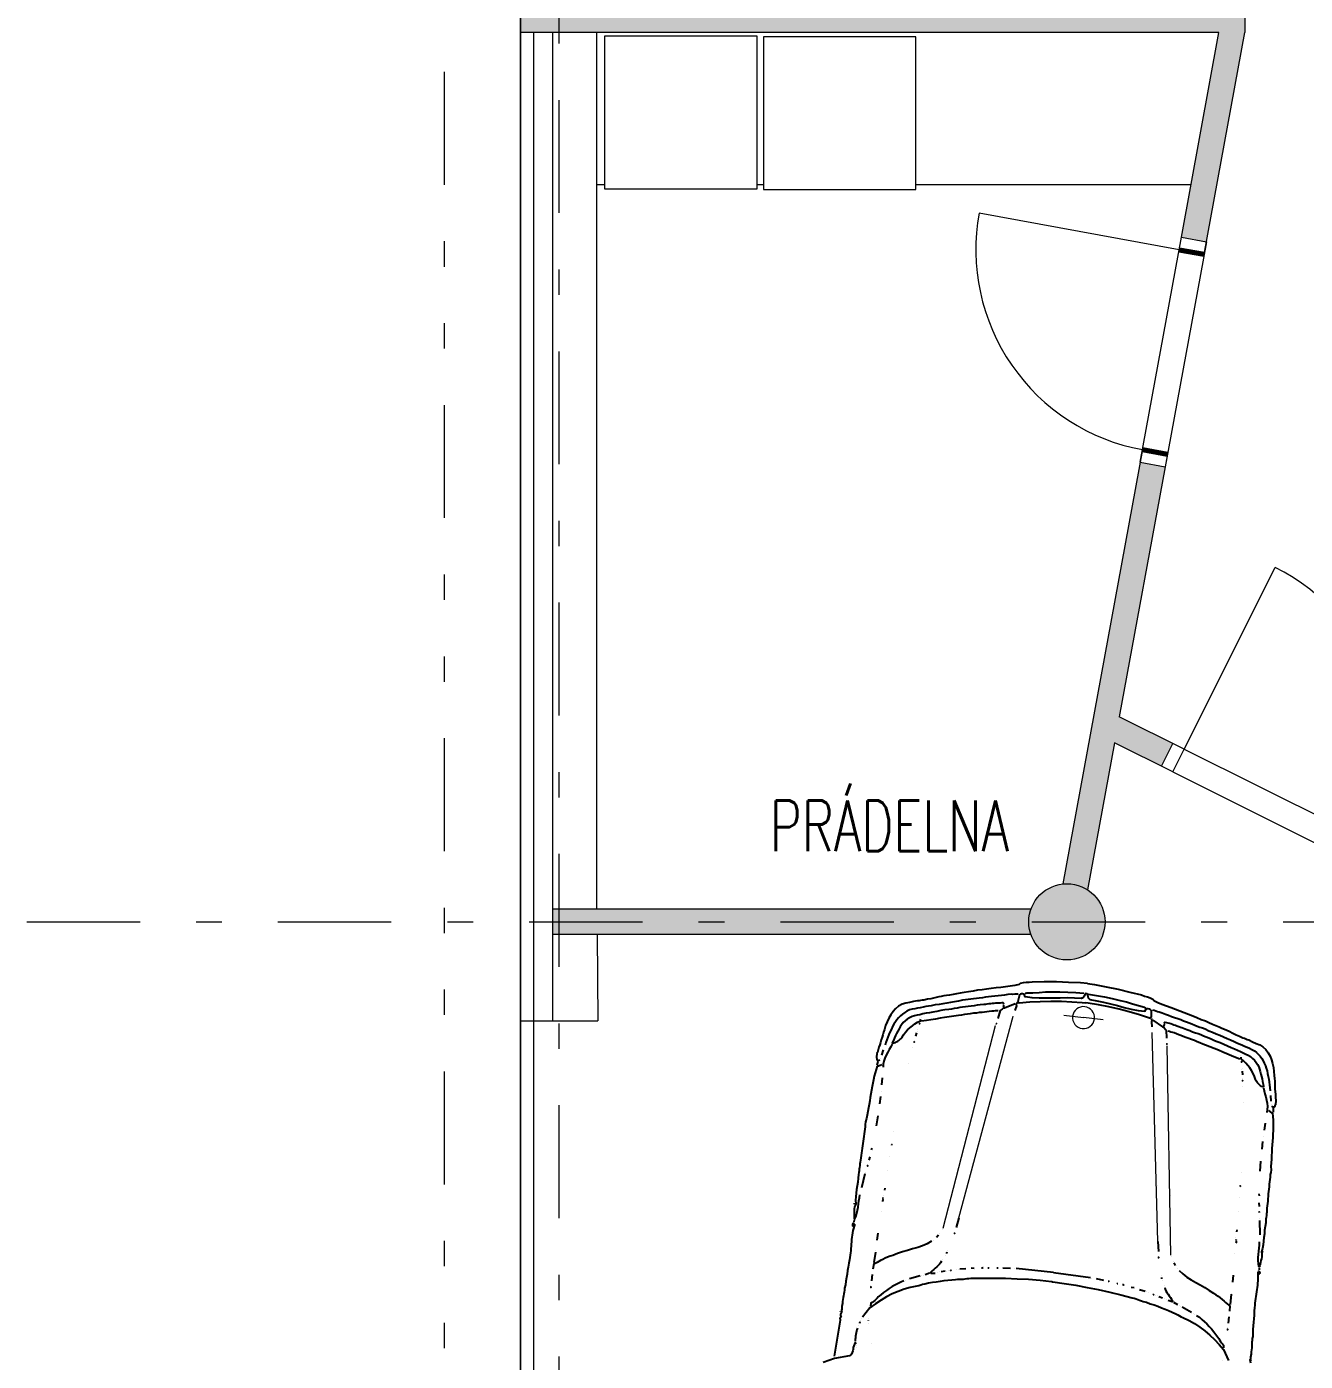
# Model space of a CAD drawing. Header units: metres. Extents: x -45 to 1930, y -347 to 488.
# Drawn here: x 146.75 to 151.78, y -27.59 to -22.33 of the extents above; entities that cross this region are included whole.
import ezdxf

# ---------------------------------------------------------------- set-up
doc = ezdxf.new("R2010")
doc.units = ezdxf.units.M
doc.linetypes.add('GETRENNT', pattern=[31.75, 12.7, -6.35, 0, -6.35, 0, -6.35])
doc.linetypes.add('ČERCHOVANÁ', pattern=[25.4, 12.7, -6.35, 0, -6.35])
for name, color, linetype in [('dveře', 3, 'Continuous'), ('okna', 4, 'Continuous'), ('OSA', 7, 'ČERCHOVANÁ'), ('popis', 6, 'Continuous'), ('SRAFY', 3, 'Continuous'), ('srafy sklo', 252, 'Continuous'), ('ZDIVO', 1, 'Continuous')]:
    doc.layers.add(name, color=color, linetype=linetype)
doc.layers.add('FLOATINGWINDOWS', color=2, linetype='Continuous', plot=False)
doc.styles.add('ROMANS', font='romans.shx', dxfattribs={"width": 0.7})

# ---------------------------------------------------------------- blocks, each defined once
blk = doc.blocks.new('BMW3-PUD')
at = {"lineweight": 0}
for p, q in [((1.0314, 0.4512), (0.2143, 0.3401)), ((0.9833, 0.3943), (0.17, 0.2757)), ((0.1432, 0.0776), (0.1432, 0)), ((0.1432, -0.0776), (0.1432, 0)), ((0.9833, -0.3943), (0.17, -0.2757)), ((1.0314, -0.4512), (0.2143, -0.3401))]:
    blk.add_line(p, q, dxfattribs=at)
for points in [[(0.0086, 0), (0.0085, 0.0275), (0.0125, 0.0749), (0.0164, 0.1222), (0.0218, 0.1696), (0.028, 0.217), (0.0309, 0.229), (0.033, 0.2403), (0.0351, 0.2516), (0.0388, 0.2629), (0.0402, 0.2637), (0.041, 0.2644), (0.0425, 0.266), (0.0439, 0.2667), (0.0498, 0.2833), (0.0548, 0.3006), (0.0591, 0.3187), (0.0634, 0.3376), (0.0677, 0.3556), (0.072, 0.3737), (0.0763, 0.3918), (0.0813, 0.4083), (0.0856, 0.4264), (0.0907, 0.4437), (0.0957, 0.4611), (0.1, 0.4784), (0.1043, 0.4927), (0.1087, 0.507), (0.113, 0.5206), (0.1173, 0.5342), (0.1202, 0.5455), (0.1231, 0.556), (0.1268, 0.5658), (0.1289, 0.5756), (0.1347, 0.5907), (0.1398, 0.605), (0.1434, 0.6186), (0.1485, 0.6322), (0.1491, 0.6389), (0.1513, 0.645), (0.1535, 0.6503), (0.1542, 0.6563), (0.1593, 0.6721), (0.1643, 0.6872), (0.1687, 0.7015), (0.1745, 0.7151), (0.1841, 0.728), (0.1953, 0.7386), (0.2079, 0.747), (0.2214, 0.7547), (0.2355, 0.7601), (0.2505, 0.7655), (0.2662, 0.7695), (0.282, 0.7727), (0.2924, 0.7743), (0.3029, 0.7767), (0.3134, 0.7783), (0.3239, 0.7799), (0.3337, 0.7815), (0.3442, 0.7839), (0.3539, 0.7855), (0.3644, 0.7872), (0.3696, 0.788), (0.3749, 0.7895), (0.3794, 0.7904), (0.3846, 0.7904), (0.3899, 0.7905), (0.3951, 0.7905), (0.3997, 0.7891), (0.4042, 0.7876), (0.4049, 0.7869), (0.4049, 0.7861), (0.405, 0.7846), (0.4057, 0.7832), (0.402, 0.7771)], [(0.421, 0.7668), (0.4283, 0.7789), (0.4283, 0.7804), (0.4283, 0.7812), (0.4283, 0.7827), (0.429, 0.7834), (0.4425, 0.7859), (0.456, 0.7883), (0.4695, 0.7907), (0.483, 0.7916), (0.4972, 0.7933), (0.5107, 0.7942), (0.525, 0.7951), (0.5392, 0.796), (0.5535, 0.7969), (0.5678, 0.7971), (0.582, 0.798), (0.5955, 0.7989), (0.6098, 0.7998), (0.624, 0.8008), (0.6383, 0.8017), (0.6518, 0.8034), (0.6615, 0.8035), (0.6706, 0.8028), (0.6803, 0.803), (0.6901, 0.8031), (0.6991, 0.8032), (0.7089, 0.8033), (0.7186, 0.8034), (0.7276, 0.8035), (0.7374, 0.8036), (0.7471, 0.8038), (0.7562, 0.8046), (0.7659, 0.8047), (0.7749, 0.8048), (0.7847, 0.8049), (0.7937, 0.8051), (0.8035, 0.8052), (0.811, 0.806), (0.8185, 0.8061), (0.8252, 0.8062), (0.832, 0.8063), (0.8395, 0.8063), (0.8462, 0.8064), (0.853, 0.8065), (0.8605, 0.8074), (0.8755, 0.8068), (0.8905, 0.8062), (0.9048, 0.8071), (0.9198, 0.8073), (0.9341, 0.8075), (0.9484, 0.8069), (0.9626, 0.8063), (0.9762, 0.8035), (0.9829, 0.8058), (0.9889, 0.8074), (0.9964, 0.8075), (1.0032, 0.8068), (1.0107, 0.8061), (1.0182, 0.8047), (1.0257, 0.8041), (1.0325, 0.8042), (1.034, 0.8034), (1.0347, 0.8034), (1.0348, 0.8019), (1.0348, 0.8004), (1.0236, 0.7973), (1.0123, 0.7949), (1.0003, 0.794), (0.9883, 0.7931), (0.9756, 0.793), (0.9635, 0.7928), (0.9508, 0.7927), (0.9388, 0.7918)], [(0.8548, 0.7818), (0.911, 0.7892)], [(0.9784, 0.8088), (0.9776, 0.8088), (0.9761, 0.8087), (0.9754, 0.8087), (0.9739, 0.8087)], [(1.04, 0.8027), (1.0475, 0.8028)], [(1.0535, 0.8007), (1.0535, 0.8007), (1.0535, 0.8022), (1.0528, 0.8029), (1.0528, 0.8029), (1.055, 0.8052), (1.0587, 0.8067), (1.0625, 0.8068), (1.0663, 0.8046)], [(1.0566, 0.7984), (1.0648, 0.8), (1.0738, 0.8016), (1.0821, 0.8025), (1.0911, 0.8033), (1.1001, 0.8035), (1.1083, 0.8036), (1.1173, 0.8037), (1.1264, 0.803), (1.1354, 0.8031), (1.1444, 0.8025), (1.1534, 0.8026), (1.1617, 0.8019), (1.1707, 0.802), (1.1797, 0.8022), (1.1887, 0.8023), (1.1977, 0.8024), (1.212, 0.8033), (1.227, 0.8042), (1.2412, 0.8051), (1.2555, 0.8053), (1.269, 0.8055), (1.2833, 0.8064), (1.2975, 0.8073), (1.311, 0.809), (1.3193, 0.8083), (1.3268, 0.8084), (1.3335, 0.8085), (1.341, 0.8093), (1.3485, 0.8094), (1.356, 0.8103), (1.3636, 0.8104), (1.3718, 0.8104), (1.3756, 0.8105), (1.3786, 0.8105), (1.3816, 0.8106), (1.3853, 0.8106), (1.3883, 0.8099), (1.3914, 0.8099), (1.3951, 0.81), (1.3988, 0.8108), (1.4004, 0.8108), (1.4018, 0.8108), (1.4026, 0.8101), (1.4041, 0.8086), (1.4094, 0.8109), (1.4146, 0.8125)], [(1.4055, 0.8139), (1.4055, 0.8139), (1.4048, 0.8139), (1.4041, 0.8138), (1.4041, 0.8138)], [(0.0815, 0.2657), (0.0822, 0.2724), (0.0836, 0.2792), (0.085, 0.2868), (0.0857, 0.2928), (0.0885, 0.3056), (0.0921, 0.3191), (0.095, 0.3312), (0.0978, 0.344), (0.1007, 0.356), (0.1036, 0.3688), (0.1064, 0.3809), (0.1093, 0.3929), (0.1122, 0.4042), (0.115, 0.4162), (0.1179, 0.4268), (0.1208, 0.4381), (0.1236, 0.4487), (0.1265, 0.4592), (0.1286, 0.4697), (0.1315, 0.481), (0.1366, 0.4961), (0.1409, 0.5112), (0.1452, 0.5262), (0.1496, 0.5406), (0.1539, 0.5556), (0.1582, 0.5707), (0.1625, 0.585), (0.1676, 0.6001), (0.1705, 0.6106), (0.1734, 0.6212), (0.1763, 0.6317), (0.1799, 0.6423), (0.1828, 0.6528), (0.1864, 0.6634), (0.19, 0.6732), (0.1937, 0.6838), (0.1996, 0.6929), (0.2062, 0.7012), (0.2129, 0.7088), (0.2211, 0.7156), (0.2293, 0.7225), (0.2382, 0.7279), (0.2471, 0.7332), (0.2569, 0.7378), (0.2666, 0.7424), (0.277, 0.7456), (0.2875, 0.7495), (0.2987, 0.7526), (0.31, 0.7557), (0.3204, 0.7581), (0.3317, 0.7605), (0.3429, 0.7629)], [(0.126, 0.318), (0.126, 0.318), (0.1244, 0.3188), (0.1237, 0.3195), (0.1229, 0.3202), (0.1236, 0.3262), (0.125, 0.3323), (0.1257, 0.3383), (0.1264, 0.3443), (0.1278, 0.3511), (0.1292, 0.3571), (0.1307, 0.3631), (0.1329, 0.3691), (0.1335, 0.3767), (0.1357, 0.3835), (0.1371, 0.3895), (0.1378, 0.3955), (0.1414, 0.4091), (0.1442, 0.4211), (0.1478, 0.4332), (0.1507, 0.4445), (0.1528, 0.4558), (0.1557, 0.4663), (0.1586, 0.4776), (0.1615, 0.4881), (0.1643, 0.4987), (0.1672, 0.5092), (0.1708, 0.5198), (0.1737, 0.5296), (0.1773, 0.5454), (0.1816, 0.5612), (0.1867, 0.5763), (0.1918, 0.5914), (0.1954, 0.6042), (0.199, 0.617), (0.2026, 0.6291), (0.2077, 0.6404), (0.2106, 0.6509), (0.2142, 0.6607), (0.2186, 0.6705), (0.2245, 0.6796), (0.2311, 0.688), (0.2386, 0.6956), (0.246, 0.7024), (0.255, 0.7078), (0.2639, 0.7116), (0.2729, 0.7155), (0.2818, 0.7194), (0.2916, 0.7232), (0.3005, 0.7263), (0.3103, 0.7295), (0.32, 0.7326), (0.3297, 0.7357), (0.3305, 0.7357), (0.3305, 0.7342), (0.3305, 0.7335), (0.3312, 0.7327), (0.3298, 0.7282), (0.3276, 0.7237), (0.3247, 0.7191), (0.3217, 0.7153), (0.318, 0.7108), (0.3143, 0.7077), (0.3106, 0.7039), (0.3061, 0.7009), (0.2942, 0.6955), (0.283, 0.6893), (0.2725, 0.6817), (0.2629, 0.6741), (0.254, 0.665), (0.2458, 0.6558), (0.2384, 0.646), (0.2318, 0.6354), (0.2303, 0.6354), (0.2288, 0.6354), (0.2273, 0.6354), (0.225, 0.6353)], [(0.335, 0.7358), (0.3462, 0.7396), (0.3574, 0.7443), (0.3693, 0.7489), (0.3813, 0.7536), (0.3933, 0.7575), (0.4053, 0.7599), (0.418, 0.7608), (0.43, 0.7602)], [(0.3616, 0.7676), (0.3833, 0.7716)], [(0.3961, 0.774), (0.3961, 0.774)], [(0.4095, 0.7832), (0.4245, 0.7856)], [(0.4721, 0.7584), (0.4999, 0.7588)], [(0.5255, 0.7568), (0.5255, 0.7568)], [(0.545, 0.757), (0.575, 0.7574)], [(0.6223, 0.7579), (0.6621, 0.7607)], [(0.7513, 0.767), (0.7588, 0.7686)], [(0.7866, 0.7712), (0.8001, 0.7736)], [(0.8211, 0.7761), (0.8211, 0.7761), (0.8226, 0.7761), (0.8233, 0.7761), (0.8241, 0.7769)], [(0.8473, 0.7794), (0.8473, 0.7794)], [(0.6742, 0.6895), (0.6742, 0.6895)], [(0.7282, 0.6901), (0.7282, 0.6901), (0.7297, 0.6909), (0.7305, 0.6917), (0.7312, 0.6917)], [(0.7755, 0.6922), (0.7755, 0.6922)], [(0.8295, 0.6943), (0.8295, 0.6943)], [(0.9023, 0.6975), (0.9099, 0.6976)], [(0.9324, 0.6978), (0.9324, 0.6978)], [(0.9421, 0.6994), (0.9421, 0.6994), (0.9414, 0.7002), (0.9398, 0.7002), (0.9398, 0.7002)], [(0.9451, 0.6995), (0.9474, 0.7003), (0.9496, 0.7003), (0.9519, 0.7003), (0.9549, 0.7004)], [(0.9962, 0.7009), (0.9962, 0.7009)], [(1.081, 0.7041), (1.1088, 0.7044)], [(1.0873, 0.4909), (1.0991, 0.5068), (1.1094, 0.5235), (1.1182, 0.5416), (1.1262, 0.5612), (1.1343, 0.5801), (1.1423, 0.599), (1.1511, 0.6179), (1.1607, 0.6352), (1.165, 0.645), (1.1702, 0.6549), (1.1753, 0.664), (1.1812, 0.673), (1.1864, 0.6806), (1.1916, 0.6874), (1.196, 0.6935), (1.2004, 0.701), (1.2004, 0.7018), (1.2004, 0.7033), (1.2011, 0.704), (1.2019, 0.7056), (1.2236, 0.7066)], [(1.1515, 0.7057), (1.1515, 0.7057)], [(1.1561, 0.705), (1.1973, 0.7062)], [(1.1907, 0), (1.1907, 0.0026), (1.1909, 0.0476), (1.1927, 0.0935), (1.1959, 0.1386), (1.1991, 0.1836), (1.2038, 0.2295), (1.2093, 0.2746), (1.2155, 0.3197), (1.2169, 0.328), (1.2183, 0.3356), (1.2197, 0.3431), (1.2219, 0.3499), (1.2233, 0.3574), (1.2247, 0.3649), (1.2254, 0.3717), (1.2268, 0.3785), (1.2304, 0.3935), (1.2332, 0.4086), (1.2368, 0.4236), (1.2411, 0.4387), (1.2447, 0.4538), (1.249, 0.4681), (1.2533, 0.4831), (1.2584, 0.4975), (1.2613, 0.5058), (1.2642, 0.5126), (1.2671, 0.5201), (1.2693, 0.5276), (1.278, 0.5525), (1.2875, 0.5752), (1.2993, 0.5978), (1.3118, 0.6198), (1.3258, 0.6402), (1.3413, 0.6607), (1.3583, 0.6811), (1.3761, 0.7009), (1.4164, 0.7254)], [(1.2454, 0.7068), (1.2702, 0.7071)], [(1.2552, 0.58), (1.261, 0.5914), (1.2684, 0.602), (1.2758, 0.6133), (1.2832, 0.6239), (1.2921, 0.6338), (1.3009, 0.6444), (1.3106, 0.6543), (1.3202, 0.6642), (1.3247, 0.6687), (1.3299, 0.6733), (1.3351, 0.6771), (1.3403, 0.6809), (1.3455, 0.6847), (1.35, 0.6893), (1.3544, 0.6939), (1.3581, 0.6992), (1.3694, 0.6993)], [(1.2882, 0.7073), (1.2882, 0.7073)], [(1.2942, 0.7067), (1.2942, 0.7067), (1.2957, 0.7067), (1.2965, 0.7067), (1.2965, 0.7067)], [(1.4189, 0.7014), (1.4189, 0.7014)], [(0.1558, 0.3364), (0.1564, 0.3424), (0.1579, 0.3484), (0.1593, 0.3552), (0.16, 0.3612), (0.1629, 0.371), (0.165, 0.3801), (0.1672, 0.3891), (0.17, 0.3981), (0.1721, 0.4094), (0.175, 0.4207), (0.1771, 0.432), (0.1807, 0.4441), (0.1836, 0.4554), (0.1865, 0.4667), (0.1901, 0.478), (0.193, 0.4893), (0.1973, 0.5073), (0.2023, 0.5247), (0.2073, 0.5428), (0.2124, 0.5601), (0.2175, 0.5774), (0.2225, 0.5955), (0.2276, 0.6128), (0.2326, 0.6309)], [(0.219, 0.633), (0.219, 0.633)], [(0.2423, 0.6385), (0.2423, 0.6385), (0.243, 0.6386), (0.2438, 0.6386), (0.2438, 0.6386)], [(0.267, 0.6433), (0.267, 0.6433)], [(0.273, 0.6434), (0.273, 0.6434)], [(0.2797, 0.645), (0.2932, 0.6474)], [(0.309, 0.6491), (0.309, 0.6491)], [(0.3157, 0.6507), (0.3157, 0.6507), (0.3165, 0.6507), (0.3172, 0.6507), (0.3172, 0.6507)], [(0.3374, 0.6547), (0.3374, 0.6547)], [(0.4027, 0.6637), (0.4027, 0.6637)], [(1.2281, 0.5189), (1.2449, 0.5589)], [(1.2471, 0.5649), (1.2471, 0.5649)], [(1.2522, 0.5725), (1.2522, 0.5725)], [(1.0605, 0.4666), (1.0702, 0.4735)], [(1.0821, 0.4849), (1.0821, 0.4849)], [(1.1607, 0.4423), (1.1674, 0.4453), (1.1734, 0.4484), (1.1794, 0.453), (1.1853, 0.4583), (1.1912, 0.4636), (1.1972, 0.469), (1.2031, 0.4743), (1.2098, 0.4804), (1.2106, 0.4804), (1.2113, 0.4797), (1.2121, 0.4789), (1.2128, 0.4782), (1.21, 0.4616)], [(1.2135, 0.4834), (1.2216, 0.5001)], [(1.2237, 0.5068), (1.2237, 0.5068)], [(1.2259, 0.5129), (1.2259, 0.5129)], [(0.7998, 0.4222), (0.7998, 0.4222)], [(1.0382, 0.4528), (1.0382, 0.4528)], [(1.0546, 0.4627), (1.0546, 0.4627)], [(1.1166, 0.4229), (1.1166, 0.4229)], [(1.1234, 0.4253), (1.1249, 0.4253), (1.1264, 0.4261), (1.1271, 0.4261), (1.1286, 0.4261)], [(1.1353, 0.4292), (1.1353, 0.4292)], [(1.154, 0.4392), (1.154, 0.4392)], [(1.1985, 0.4239), (1.202, 0.4382)], [(1.2035, 0.445), (1.2035, 0.445)], [(1.2079, 0.4541), (1.2079, 0.4541)], [(0.7644, 0.3677), (0.7644, 0.3677)], [(0.9833, 0.3943), (1.023, 0.4008)], [(1.0448, 0.4041), (1.0448, 0.4041), (1.0463, 0.4041), (1.047, 0.4041), (1.047, 0.4041)], [(1.1855, 0.3735), (1.1855, 0.3735)], [(1.1877, 0.381), (1.1877, 0.381)], [(1.1927, 0.4006), (1.1927, 0.4006), (1.1927, 0.4021), (1.1927, 0.4028), (1.1927, 0.4028)], [(1.1949, 0.4089), (1.1949, 0.4089)], [(1.197, 0.4164), (1.197, 0.4164)], [(0.1212, 0.2729), (0.1425, 0.313), (0.144, 0.3182), (0.1477, 0.322), (0.1514, 0.3258), (0.1536, 0.3296), (0.1858, 0.3338)], [(0.1297, 0.3173), (0.132, 0.3181), (0.1342, 0.3181), (0.1372, 0.3181), (0.1395, 0.3182)], [(0.2068, 0.3378), (0.2068, 0.3378), (0.2075, 0.3378), (0.2083, 0.3378), (0.2083, 0.3378)], [(0.2143, 0.3401), (0.2143, 0.3401)], [(1.1743, 0.311), (1.1749, 0.323)], [(1.1799, 0.3441), (1.1841, 0.3675)], [(0.0477, 0), (0.0479, 0.001), (0.0493, 0.0047), (0.0538, 0.0055), (0.0591, 0.0071), (0.0635, 0.0094), (0.0673, 0.014), (0.068, 0.0155), (0.0687, 0.0162), (0.0702, 0.017), (0.0702, 0.017), (0.0714, 0.044), (0.0741, 0.0718), (0.0775, 0.0997), (0.0809, 0.1275), (0.0851, 0.1546), (0.0878, 0.1824), (0.0897, 0.2102), (0.0894, 0.2372), (0.0788, 0.2424), (0.078, 0.2476), (0.0787, 0.2529), (0.0809, 0.2574), (0.0838, 0.2612), (0.1101, 0.2638), (0.1116, 0.263), (0.1131, 0.2623), (0.1139, 0.2608), (0.1154, 0.2586), (0.1069, 0.2172), (0.0998, 0.1765), (0.0943, 0.1352), (0.0896, 0.0938), (0.0871, 0.0525), (0.0853, 0.0119), (0.085, 0)], [(0.1153, 0.2646), (0.1235, 0.2692), (0.1243, 0.2692), (0.1258, 0.2684), (0.1273, 0.2677), (0.1288, 0.2677), (0.1475, 0.2717)], [(0.17, 0.2757), (0.17, 0.2757)], [(1.1679, 0.2764), (1.1679, 0.2779), (1.1687, 0.2794), (1.1694, 0.2802), (1.1694, 0.2824)], [(0.0493, 0.0092), (0.0504, 0.0408), (0.0523, 0.0724), (0.0549, 0.1039), (0.059, 0.1355), (0.0617, 0.1603), (0.0667, 0.1851), (0.0709, 0.2092), (0.0744, 0.2341), (0.0751, 0.2356), (0.0759, 0.2378), (0.0766, 0.2386), (0.0766, 0.2393)], [(1.1619, 0.2177), (1.1619, 0.2193), (1.1619, 0.22), (1.1618, 0.2215), (1.1626, 0.2222)], [(1.1667, 0.2546), (1.1667, 0.2546), (1.1667, 0.2561), (1.1667, 0.2568), (1.1666, 0.2576)], [(1.1572, 0.1696), (1.1598, 0.199)], [(1.153, 0), (1.1552, 0.1471)], [(1.1574, 0.1531), (1.1574, 0.1531)], [(0.0086, 0), (0.0085, -0.0275), (0.0125, -0.0749), (0.0164, -0.1222), (0.0218, -0.1696), (0.028, -0.217), (0.0309, -0.229), (0.033, -0.2403), (0.0351, -0.2516), (0.0388, -0.2629), (0.0402, -0.2637), (0.041, -0.2644), (0.0425, -0.266), (0.0439, -0.2667), (0.0498, -0.2833), (0.0548, -0.3006), (0.0591, -0.3187), (0.0634, -0.3376), (0.0677, -0.3556), (0.072, -0.3737), (0.0763, -0.3918), (0.0813, -0.4083), (0.0856, -0.4264), (0.0907, -0.4437), (0.0957, -0.4611), (0.1, -0.4784), (0.1043, -0.4927), (0.1087, -0.507), (0.113, -0.5206), (0.1173, -0.5342), (0.1202, -0.5455), (0.1231, -0.556), (0.1268, -0.5658), (0.1289, -0.5756), (0.1347, -0.5907), (0.1398, -0.605), (0.1434, -0.6186), (0.1485, -0.6322), (0.1491, -0.6389), (0.1513, -0.645), (0.1535, -0.6503), (0.1542, -0.6563), (0.1593, -0.6721), (0.1643, -0.6872), (0.1687, -0.7015), (0.1745, -0.7151), (0.1841, -0.728), (0.1953, -0.7386), (0.2079, -0.747), (0.2214, -0.7547), (0.2355, -0.7601), (0.2505, -0.7655), (0.2662, -0.7695), (0.282, -0.7727), (0.2924, -0.7743), (0.3029, -0.7767), (0.3134, -0.7783), (0.3239, -0.7799), (0.3337, -0.7815), (0.3442, -0.7839), (0.3539, -0.7855), (0.3644, -0.7872), (0.3696, -0.788), (0.3749, -0.7895), (0.3794, -0.7904), (0.3846, -0.7904), (0.3899, -0.7905), (0.3951, -0.7905), (0.3997, -0.7891), (0.4042, -0.7876), (0.4049, -0.7869), (0.4049, -0.7861), (0.405, -0.7846), (0.4057, -0.7832), (0.402, -0.7771)], [(1.153, 0), (1.1552, -0.1471)], [(1.1907, 0), (1.1907, -0.0026), (1.1909, -0.0476), (1.1927, -0.0935), (1.1959, -0.1386), (1.1991, -0.1836), (1.2038, -0.2295), (1.2093, -0.2746), (1.2155, -0.3197), (1.2169, -0.328), (1.2183, -0.3356), (1.2197, -0.3431), (1.2219, -0.3499), (1.2233, -0.3574), (1.2247, -0.3649), (1.2254, -0.3717), (1.2268, -0.3785), (1.2304, -0.3935), (1.2332, -0.4086), (1.2368, -0.4236), (1.2411, -0.4387), (1.2447, -0.4538), (1.249, -0.4681), (1.2533, -0.4831), (1.2584, -0.4975), (1.2613, -0.5058), (1.2642, -0.5126), (1.2671, -0.5201), (1.2693, -0.5276), (1.278, -0.5525), (1.2875, -0.5752), (1.2993, -0.5978), (1.3118, -0.6198), (1.3258, -0.6402), (1.3413, -0.6607), (1.3583, -0.6811), (1.3761, -0.7009), (1.4164, -0.7254)], [(0.0477, 0), (0.0479, -0.001), (0.0493, -0.0047), (0.0538, -0.0055), (0.0591, -0.0071), (0.0635, -0.0094), (0.0673, -0.014), (0.068, -0.0155), (0.0687, -0.0162), (0.0702, -0.017), (0.0702, -0.017), (0.0714, -0.044), (0.0741, -0.0718), (0.0775, -0.0997), (0.0809, -0.1275), (0.0851, -0.1546), (0.0878, -0.1824), (0.0897, -0.2102), (0.0894, -0.2372), (0.0788, -0.2424), (0.078, -0.2476), (0.0787, -0.2529), (0.0809, -0.2574), (0.0838, -0.2612), (0.1101, -0.2638), (0.1116, -0.263), (0.1131, -0.2623), (0.1139, -0.2608), (0.1154, -0.2586), (0.1069, -0.2172), (0.0998, -0.1765), (0.0943, -0.1352), (0.0896, -0.0938), (0.0871, -0.0525), (0.0853, -0.0119), (0.085, 0)], [(0.0493, -0.0092), (0.0504, -0.0408), (0.0523, -0.0724), (0.0549, -0.1039), (0.059, -0.1355), (0.0617, -0.1603), (0.0667, -0.1851), (0.0709, -0.2092), (0.0744, -0.2341), (0.0751, -0.2356), (0.0759, -0.2378), (0.0766, -0.2386), (0.0766, -0.2393)], [(1.1574, -0.1531), (1.1574, -0.1531)], [(1.1572, -0.1696), (1.1598, -0.199)], [(1.1619, -0.2177), (1.1619, -0.2193), (1.1619, -0.22), (1.1618, -0.2215), (1.1626, -0.2222)], [(1.1667, -0.2546), (1.1667, -0.2546), (1.1667, -0.2561), (1.1667, -0.2568), (1.1666, -0.2576)], [(0.0815, -0.2657), (0.0822, -0.2724), (0.0836, -0.2792), (0.085, -0.2868), (0.0857, -0.2928), (0.0885, -0.3056), (0.0921, -0.3191), (0.095, -0.3312), (0.0978, -0.344), (0.1007, -0.356), (0.1036, -0.3688), (0.1064, -0.3809), (0.1093, -0.3929), (0.1122, -0.4042), (0.115, -0.4162), (0.1179, -0.4268), (0.1208, -0.4381), (0.1236, -0.4487), (0.1265, -0.4592), (0.1286, -0.4697), (0.1315, -0.481), (0.1366, -0.4961), (0.1409, -0.5112), (0.1452, -0.5262), (0.1496, -0.5406), (0.1539, -0.5556), (0.1582, -0.5707), (0.1625, -0.585), (0.1676, -0.6001), (0.1705, -0.6106), (0.1734, -0.6212), (0.1763, -0.6317), (0.1799, -0.6423), (0.1828, -0.6528), (0.1864, -0.6634), (0.19, -0.6732), (0.1937, -0.6838), (0.1996, -0.6929), (0.2062, -0.7012), (0.2129, -0.7088), (0.2211, -0.7156), (0.2293, -0.7225), (0.2382, -0.7279), (0.2471, -0.7332), (0.2569, -0.7378), (0.2666, -0.7424), (0.277, -0.7456), (0.2875, -0.7495), (0.2987, -0.7526), (0.31, -0.7557), (0.3204, -0.7581), (0.3317, -0.7605), (0.3429, -0.7629)], [(0.1153, -0.2646), (0.1235, -0.2692), (0.1243, -0.2692), (0.1258, -0.2684), (0.1273, -0.2677), (0.1288, -0.2677), (0.1475, -0.2717)], [(0.1212, -0.2729), (0.1425, -0.313), (0.144, -0.3182), (0.1477, -0.322), (0.1514, -0.3258), (0.1536, -0.3296), (0.1858, -0.3338)], [(0.17, -0.2757), (0.17, -0.2757)], [(1.1679, -0.2764), (1.1679, -0.2779), (1.1687, -0.2794), (1.1694, -0.2802), (1.1694, -0.2824)], [(1.1743, -0.311), (1.1749, -0.323)], [(0.126, -0.318), (0.126, -0.318), (0.1244, -0.3188), (0.1237, -0.3195), (0.1229, -0.3202), (0.1236, -0.3262), (0.125, -0.3323), (0.1257, -0.3383), (0.1264, -0.3443), (0.1278, -0.3511), (0.1292, -0.3571), (0.1307, -0.3631), (0.1329, -0.3691), (0.1335, -0.3767), (0.1357, -0.3835), (0.1371, -0.3895), (0.1378, -0.3955), (0.1414, -0.4091), (0.1442, -0.4211), (0.1478, -0.4332), (0.1507, -0.4445), (0.1528, -0.4558), (0.1557, -0.4663), (0.1586, -0.4776), (0.1615, -0.4881), (0.1643, -0.4987), (0.1672, -0.5092), (0.1708, -0.5198), (0.1737, -0.5296), (0.1773, -0.5454), (0.1816, -0.5612), (0.1867, -0.5763), (0.1918, -0.5914), (0.1954, -0.6042), (0.199, -0.617), (0.2026, -0.6291), (0.2077, -0.6404), (0.2106, -0.6509), (0.2142, -0.6607), (0.2186, -0.6705), (0.2245, -0.6796), (0.2311, -0.688), (0.2386, -0.6956), (0.246, -0.7024), (0.255, -0.7078), (0.2639, -0.7116), (0.2729, -0.7155), (0.2818, -0.7194), (0.2916, -0.7232), (0.3005, -0.7263), (0.3103, -0.7295), (0.32, -0.7326), (0.3297, -0.7357), (0.3305, -0.7357), (0.3305, -0.7342), (0.3305, -0.7335), (0.3312, -0.7327), (0.3298, -0.7282), (0.3276, -0.7237), (0.3247, -0.7191), (0.3217, -0.7153), (0.318, -0.7108), (0.3143, -0.7077), (0.3106, -0.7039), (0.3061, -0.7009), (0.2942, -0.6955), (0.283, -0.6893), (0.2725, -0.6817), (0.2629, -0.6741), (0.254, -0.665), (0.2458, -0.6558), (0.2384, -0.646), (0.2318, -0.6354), (0.2303, -0.6354), (0.2288, -0.6354), (0.2273, -0.6354), (0.225, -0.6353)], [(0.1297, -0.3173), (0.132, -0.3181), (0.1342, -0.3181), (0.1372, -0.3181), (0.1395, -0.3182)], [(0.1558, -0.3364), (0.1564, -0.3424), (0.1579, -0.3484), (0.1593, -0.3552), (0.16, -0.3612), (0.1629, -0.371), (0.165, -0.3801), (0.1672, -0.3891), (0.17, -0.3981), (0.1721, -0.4094), (0.175, -0.4207), (0.1771, -0.432), (0.1807, -0.4441), (0.1836, -0.4554), (0.1865, -0.4667), (0.1901, -0.478), (0.193, -0.4893), (0.1973, -0.5073), (0.2023, -0.5247), (0.2073, -0.5428), (0.2124, -0.5601), (0.2175, -0.5774), (0.2225, -0.5955), (0.2276, -0.6128), (0.2326, -0.6309)], [(0.2068, -0.3378), (0.2068, -0.3378), (0.2075, -0.3378), (0.2083, -0.3378), (0.2083, -0.3378)], [(0.2143, -0.3401), (0.2143, -0.3401)], [(1.1799, -0.3441), (1.1841, -0.3675)], [(0.7644, -0.3677), (0.7644, -0.3677)], [(0.9833, -0.3943), (1.023, -0.4008)], [(1.0448, -0.4041), (1.0448, -0.4041), (1.0463, -0.4041), (1.047, -0.4041), (1.047, -0.4041)], [(1.1855, -0.3735), (1.1855, -0.3735)], [(1.1877, -0.381), (1.1877, -0.381)], [(1.1927, -0.4006), (1.1927, -0.4006), (1.1927, -0.4021), (1.1927, -0.4028), (1.1927, -0.4028)], [(1.1949, -0.4089), (1.1949, -0.4089)], [(1.197, -0.4164), (1.197, -0.4164)], [(0.7998, -0.4222), (0.7998, -0.4222)], [(1.0382, -0.4528), (1.0382, -0.4528)], [(1.0546, -0.4627), (1.0546, -0.4627)], [(1.0605, -0.4666), (1.0702, -0.4735)], [(1.1166, -0.4229), (1.1166, -0.4229)], [(1.1234, -0.4253), (1.1249, -0.4253), (1.1264, -0.4261), (1.1271, -0.4261), (1.1286, -0.4261)], [(1.1353, -0.4292), (1.1353, -0.4292)], [(1.154, -0.4392), (1.154, -0.4392)], [(1.1607, -0.4423), (1.1674, -0.4453), (1.1734, -0.4484), (1.1794, -0.453), (1.1853, -0.4583), (1.1912, -0.4636), (1.1972, -0.469), (1.2031, -0.4743), (1.2098, -0.4804), (1.2106, -0.4804), (1.2113, -0.4797), (1.2121, -0.4789), (1.2128, -0.4782), (1.21, -0.4616)], [(1.1985, -0.4239), (1.202, -0.4382)], [(1.2035, -0.445), (1.2035, -0.445)], [(1.2079, -0.4541), (1.2079, -0.4541)], [(1.0821, -0.4849), (1.0821, -0.4849)], [(1.0873, -0.4909), (1.0991, -0.5068), (1.1094, -0.5235), (1.1182, -0.5416), (1.1262, -0.5612), (1.1343, -0.5801), (1.1423, -0.599), (1.1511, -0.6179), (1.1607, -0.6352), (1.165, -0.645), (1.1702, -0.6549), (1.1753, -0.664), (1.1812, -0.673), (1.1864, -0.6806), (1.1916, -0.6874), (1.196, -0.6935), (1.2004, -0.701), (1.2004, -0.7018), (1.2004, -0.7033), (1.2011, -0.704), (1.2019, -0.7056), (1.2236, -0.7066)], [(1.2135, -0.4834), (1.2216, -0.5001)], [(1.2237, -0.5068), (1.2237, -0.5068)], [(1.2259, -0.5129), (1.2259, -0.5129)], [(1.2281, -0.5189), (1.2449, -0.5589)], [(1.2471, -0.5649), (1.2471, -0.5649)], [(1.2522, -0.5725), (1.2522, -0.5725)], [(1.2552, -0.58), (1.261, -0.5914), (1.2684, -0.602), (1.2758, -0.6133), (1.2832, -0.6239), (1.2921, -0.6338), (1.3009, -0.6444), (1.3106, -0.6543), (1.3202, -0.6642), (1.3247, -0.6687), (1.3299, -0.6733), (1.3351, -0.6771), (1.3403, -0.6809), (1.3455, -0.6847), (1.35, -0.6893), (1.3544, -0.6939), (1.3581, -0.6992), (1.3694, -0.6993)], [(0.219, -0.633), (0.219, -0.633)], [(0.2423, -0.6385), (0.2423, -0.6385), (0.243, -0.6386), (0.2438, -0.6386), (0.2438, -0.6386)], [(0.267, -0.6433), (0.267, -0.6433)], [(0.273, -0.6434), (0.273, -0.6434)], [(0.2797, -0.645), (0.2932, -0.6474)], [(0.309, -0.6491), (0.309, -0.6491)], [(0.3157, -0.6507), (0.3157, -0.6507), (0.3165, -0.6507), (0.3172, -0.6507), (0.3172, -0.6507)], [(0.3374, -0.6547), (0.3374, -0.6547)], [(0.4027, -0.6637), (0.4027, -0.6637)], [(1.5138, -0.6793), (1.5138, -0.6793)], [(0.6742, -0.6895), (0.6742, -0.6895)], [(0.7282, -0.6901), (0.7282, -0.6901), (0.7297, -0.6909), (0.7305, -0.6917), (0.7312, -0.6917)], [(0.7755, -0.6922), (0.7755, -0.6922)], [(0.8295, -0.6943), (0.8295, -0.6943)], [(0.9023, -0.6975), (0.9099, -0.6976)], [(0.9324, -0.6978), (0.9324, -0.6978)], [(0.9421, -0.6994), (0.9421, -0.6994), (0.9414, -0.7002), (0.9398, -0.7002), (0.9398, -0.7002)], [(0.9451, -0.6995), (0.9474, -0.7003), (0.9496, -0.7003), (0.9519, -0.7003), (0.9549, -0.7004)], [(0.9962, -0.7009), (0.9962, -0.7009)], [(1.081, -0.7041), (1.1088, -0.7044)], [(1.1515, -0.7057), (1.1515, -0.7057)], [(1.1561, -0.705), (1.1973, -0.7062)], [(1.2454, -0.7068), (1.2702, -0.7071)], [(1.2882, -0.7073), (1.2882, -0.7073)], [(1.2942, -0.7067), (1.2942, -0.7067), (1.2957, -0.7067), (1.2965, -0.7067), (1.2965, -0.7067)], [(1.4189, -0.7014), (1.4189, -0.7014)], [(1.4224, -0.7277), (1.4224, -0.7277)], [(1.4279, -0.7), (1.4279, -0.7), (1.4272, -0.7), (1.4257, -0.7), (1.4257, -0.7)], [(1.4291, -0.73), (1.4291, -0.73)], [(1.4351, -0.7331), (1.4426, -0.734)], [(1.4377, -0.6971), (1.4377, -0.6971)], [(1.5312, -0.735), (1.5312, -0.735)], [(1.5379, -0.7336), (1.5379, -0.7336)], [(0.335, -0.7358), (0.3462, -0.7396), (0.3574, -0.7443), (0.3693, -0.7489), (0.3813, -0.7536), (0.3933, -0.7575), (0.4053, -0.7599), (0.418, -0.7608), (0.43, -0.7602)], [(0.3616, -0.7676), (0.3833, -0.7716)], [(0.3961, -0.774), (0.3961, -0.774)], [(0.4095, -0.7832), (0.4245, -0.7856)], [(0.421, -0.7668), (0.4283, -0.7789), (0.4283, -0.7804), (0.4283, -0.7812), (0.4283, -0.7827), (0.429, -0.7834), (0.4425, -0.7859), (0.456, -0.7883), (0.4695, -0.7907), (0.483, -0.7916), (0.4972, -0.7933), (0.5107, -0.7942), (0.525, -0.7951), (0.5392, -0.796), (0.5535, -0.7969), (0.5678, -0.7971), (0.582, -0.798), (0.5955, -0.7989), (0.6098, -0.7998), (0.624, -0.8008), (0.6383, -0.8017), (0.6518, -0.8034), (0.6615, -0.8035), (0.6706, -0.8028), (0.6803, -0.803), (0.6901, -0.8031), (0.6991, -0.8032), (0.7089, -0.8033), (0.7186, -0.8034), (0.7276, -0.8035), (0.7374, -0.8036), (0.7471, -0.8038), (0.7562, -0.8046), (0.7659, -0.8047), (0.7749, -0.8048), (0.7847, -0.8049), (0.7937, -0.8051), (0.8035, -0.8052), (0.811, -0.806), (0.8185, -0.8061), (0.8252, -0.8062), (0.832, -0.8063), (0.8395, -0.8063), (0.8462, -0.8064), (0.853, -0.8065), (0.8605, -0.8074), (0.8755, -0.8068), (0.8905, -0.8062), (0.9048, -0.8071), (0.9198, -0.8073), (0.9341, -0.8075), (0.9484, -0.8069), (0.9626, -0.8063), (0.9762, -0.8035), (0.9829, -0.8058), (0.9889, -0.8074), (0.9964, -0.8075), (1.0032, -0.8068), (1.0107, -0.8061), (1.0182, -0.8047), (1.0257, -0.8041), (1.0325, -0.8042), (1.034, -0.8034), (1.0347, -0.8034), (1.0348, -0.8019), (1.0348, -0.8004), (1.0236, -0.7973), (1.0123, -0.7949), (1.0003, -0.794), (0.9883, -0.7931), (0.9756, -0.793), (0.9635, -0.7928), (0.9508, -0.7927), (0.9388, -0.7918)], [(0.4721, -0.7584), (0.4999, -0.7588)], [(0.5255, -0.7568), (0.5255, -0.7568)], [(0.545, -0.757), (0.575, -0.7574)], [(0.6223, -0.7579), (0.6621, -0.7607)], [(0.7513, -0.767), (0.7588, -0.7686)], [(0.7866, -0.7712), (0.8001, -0.7736)], [(0.8211, -0.7761), (0.8211, -0.7761), (0.8226, -0.7761), (0.8233, -0.7761), (0.8241, -0.7769)], [(0.8473, -0.7794), (0.8473, -0.7794)], [(0.8548, -0.7818), (0.911, -0.7892)], [(1.4485, -0.7363), (1.4485, -0.7363)], [(1.4613, -0.7394), (1.468, -0.741), (1.474, -0.7418), (1.4807, -0.7427), (1.4867, -0.7435), (1.4935, -0.7436), (1.5003, -0.7437), (1.507, -0.743), (1.5138, -0.7423)], [(1.5236, -0.7387), (1.5228, -0.7394), (1.5213, -0.7394), (1.5198, -0.7409), (1.519, -0.7424), (1.525, -0.7447), (1.5318, -0.7463), (1.5393, -0.7471), (1.546, -0.7472), (1.5528, -0.748), (1.5595, -0.7489), (1.5663, -0.7512), (1.5715, -0.7543), (1.5722, -0.7558), (1.573, -0.7573), (1.5737, -0.758), (1.5737, -0.758), (1.5902, -0.8161), (1.6115, -0.8584)], [(0.9784, -0.8088), (0.9776, -0.8088), (0.9761, -0.8087), (0.9754, -0.8087), (0.9739, -0.8087)], [(1.04, -0.8027), (1.0475, -0.8028)], [(1.0535, -0.8007), (1.0535, -0.8007), (1.0535, -0.8022), (1.0528, -0.8029), (1.0528, -0.8029), (1.055, -0.8052), (1.0587, -0.8067), (1.0625, -0.8068), (1.0663, -0.8046)], [(1.0566, -0.7984), (1.0648, -0.8), (1.0738, -0.8016), (1.0821, -0.8025), (1.0911, -0.8033), (1.1001, -0.8035), (1.1083, -0.8036), (1.1173, -0.8037), (1.1264, -0.803), (1.1354, -0.8031), (1.1444, -0.8025), (1.1534, -0.8026), (1.1617, -0.8019), (1.1707, -0.802), (1.1797, -0.8022), (1.1887, -0.8023), (1.1977, -0.8024), (1.212, -0.8033), (1.227, -0.8042), (1.2412, -0.8051), (1.2555, -0.8053), (1.269, -0.8055), (1.2833, -0.8064), (1.2975, -0.8073), (1.311, -0.809), (1.3193, -0.8083), (1.3268, -0.8084), (1.3335, -0.8085), (1.341, -0.8093), (1.3485, -0.8094), (1.356, -0.8103), (1.3636, -0.8104), (1.3718, -0.8104), (1.3756, -0.8105), (1.3786, -0.8105), (1.3816, -0.8106), (1.3853, -0.8106), (1.3883, -0.8099), (1.3914, -0.8099), (1.3951, -0.81), (1.3988, -0.8108), (1.4004, -0.8108), (1.4018, -0.8108), (1.4026, -0.8101), (1.4041, -0.8086), (1.4094, -0.8109), (1.4146, -0.8125), (1.4198, -0.8125), (1.4244, -0.8088), (1.4319, -0.8127), (1.4334, -0.8127), (1.4349, -0.812), (1.4356, -0.8112), (1.4379, -0.8112), (1.582, -0.8182)], [(1.4055, -0.8139), (1.4055, -0.8139), (1.4048, -0.8139), (1.4041, -0.8138), (1.4041, -0.8138)], [(1.4378, -0.8143), (1.4378, -0.8143)]]:
    blk.add_lwpolyline(points)
for start, end in [(0, 180), (180, 0)]:
    blk.add_arc((0.1432, 0), 0.0432, start, end, dxfattribs=at)

msp = doc.modelspace()

# ---------------------------------------------------------------- hatches: boundary and pattern name
at = {"layer": 'SRAFY', "linetype": 'Continuous', "lineweight": 0}
h = msp.add_hatch(color=256, dxfattribs=at)
h.paths.add_polyline_path([(151.543172, -22.207673), (151.543172, -22.157673), (151.693172, -22.157673), (151.693172, -22.057673), (148.993172, -22.057673), (148.843172, -22.057673), (148.843172, -22.207673)])
h.paths.add_polyline_path([(148.843172, -22.207673), (148.843172, -22.357673), (148.993172, -22.357673), (151.441503, -22.357673), (151.29372, -23.16339), (151.392079, -23.181431), (151.543172, -22.357673), (151.543172, -22.207673)])
h.paths.add_polyline_path([(148.843172, -22.057673), (148.693172, -22.057673), (148.693172, -22.207673), (148.843172, -22.207673)])
h.paths.add_polyline_path([(148.843172, -22.357673), (148.843172, -22.207673), (148.693172, -22.207673), (148.693172, -22.357673)])
h = msp.add_hatch(color=256, dxfattribs=at)
h.paths.add_polyline_path([(151.030437, -25.153105), (151.215702, -25.245543), (151.260348, -25.156062), (151.049217, -25.050718), (151.229711, -24.066663), (151.131352, -24.048622), (150.826888, -25.708559, -0.17180162), (150.924343, -25.731533)])
h.paths.add_polyline_path([(150.693172, -25.857673, -0.08516423), (150.70175, -25.807673), (148.993172, -25.807673), (148.843172, -25.807673), (148.843172, -25.857673)])
h.paths.add_polyline_path([(150.70175, -25.907673, -0.08516423), (150.693172, -25.857673), (148.843172, -25.857673), (148.843172, -25.907673)])
h = msp.add_hatch(color=256, dxfattribs=at)
h.paths.add_polyline_path([(151.030437, -25.153105), (151.215702, -25.245543), (151.260348, -25.156062), (151.049217, -25.050718)])
h.paths.add_polyline_path([(152.021025, -25.647358), (152.44254, -25.857673), (152.666523, -25.857673), (152.065671, -25.557878)])
h.paths.add_polyline_path([(152.44254, -25.857673), (152.743172, -26.007673), (152.743172, -25.895916), (152.666523, -25.857673)])
h = msp.add_hatch(color=256, dxfattribs=at)
edge = h.paths.add_edge_path()
edge.add_arc((150.843172, -25.857673), 0.15, 0, 360)
h = msp.add_hatch(color=256, dxfattribs=at)
h.paths.add_polyline_path([(148.843172, -25.807673), (148.818172, -25.807673), (148.818172, -25.857673), (148.843172, -25.857673)])
h.paths.add_polyline_path([(148.843172, -25.857673), (148.818172, -25.857673), (148.818172, -25.907673), (148.843172, -25.907673)])

# ---------------------------------------------------------------- linework, layer by layer
at = {"linetype": 'Continuous', "lineweight": 0}
for p, q in [((149.023885, -22.957673), (148.993172, -22.957673)), ((149.648656, -22.957673), (149.623885, -22.957673)), ((151.331452, -22.957673), (150.248656, -22.957673)), ((151.29372, -23.16339), (151.392079, -23.181431)), ((151.131352, -24.048622), (151.229711, -24.066663))]:
    msp.add_line(p, q, dxfattribs=at)
at = {"layer": 'dveře', "linetype": 'Continuous', "lineweight": 0}
for p, q in [((151.284699, -23.21257), (150.497826, -23.068242)), ((151.131352, -24.048622), (151.29372, -23.16339)), ((151.392079, -23.181431), (151.229711, -24.066663)), ((151.305089, -25.178385), (151.662258, -24.462543)), ((151.215702, -25.245543), (151.260348, -25.156062)), ((151.305089, -25.178385), (152.020931, -25.535555)), ((151.260442, -25.267866), (151.976285, -25.625035))]:
    msp.add_line(p, q, dxfattribs=at)
for centre, start, end in [((151.284699, -23.21257), 169.606415, 259.606415), ((151.305089, -25.178385), 333.483114, 63.483114)]:
    msp.add_arc(centre, 0.8, start, end, dxfattribs=at)
at = {"layer": 'FLOATINGWINDOWS', "linetype": 'Continuous', "lineweight": 0, "flags": 128}
msp.add_lwpolyline([(148.693172, -30.027423), (148.693172, -17.752723), (152.743172, -17.757673), (152.736949, -15.157688), (158.493172, -15.157688), (158.493172, -35.166604)], close=True, dxfattribs=at)
at = {"layer": 'okna', "linetype": 'Continuous', "lineweight": 0}
for p, q in [((148.693172, -22.357673), (148.693172, -26.247423)), ((148.743172, -22.357673), (148.743172, -26.247423)), ((148.818172, -22.357673), (148.818172, -26.247423)), ((148.993172, -25.807673), (148.993172, -22.357673)), ((148.994946, -25.907673), (148.997574, -26.247423)), ((148.693172, -26.247423), (148.997574, -26.247423))]:
    msp.add_line(p, q, dxfattribs=at)
at = {"layer": 'OSA', "color": 253, "lineweight": 0, "ltscale": 0.035}
for p, q in [((148.843172, -8.77749), (148.843172, -33.800245)), ((146.749078, -25.857673), (161.622398, -25.857673)), ((146.749078, -25.857673), (161.622398, -25.857673)), ((146.750685, -25.857673), (161.624004, -25.857673))]:
    msp.add_line(p, q, dxfattribs=at)
at = {"layer": 'OSA', "linetype": 'Continuous', "lineweight": 0}
for points in [[(149.023885, -22.37273), (149.023885, -22.97273), (149.623885, -22.97273), (149.623885, -22.37273)], [(149.648656, -22.375278), (149.648656, -22.975278), (150.248656, -22.975278), (150.248656, -22.375278)]]:
    msp.add_lwpolyline(points, close=True, dxfattribs=at)
at = {"layer": 'srafy sklo', "linetype": 'Continuous', "lineweight": 0}
for p, q in [((148.693172, -26.247423), (148.693172, -30.027423)), ((148.743172, -26.247423), (148.743172, -30.05237))]:
    msp.add_line(p, q, dxfattribs=at)
at = {"layer": 'ZDIVO', "linetype": 'Continuous', "lineweight": 0}
for p, q in [((148.693172, -22.057673), (148.693172, -22.357673)), ((151.543172, -22.157673), (151.543172, -22.357673)), ((148.993172, -22.357673), (148.693172, -22.357673)), ((151.441503, -22.357673), (148.993172, -22.357673)), ((151.441503, -22.357673), (148.993172, -22.357673)), ((151.29372, -23.16339), (151.441503, -22.357673)), ((151.383059, -23.23061), (151.543172, -22.357673)), ((151.140372, -23.999443), (150.826888, -25.708559)), ((151.131352, -24.048622), (151.140372, -23.999443)), ((151.238731, -24.017484), (151.049217, -25.050718)), ((151.305089, -25.178385), (151.049217, -25.050718)), ((151.030437, -25.153105), (150.924343, -25.731533)), ((151.260442, -25.267866), (151.030437, -25.153105)), ((151.260442, -25.267866), (151.305089, -25.178385)), ((148.993172, -25.807673), (148.818172, -25.807673)), ((150.70175, -25.807673), (148.993172, -25.807673)), ((150.70175, -25.907673), (148.818172, -25.907673))]:
    msp.add_line(p, q, dxfattribs=at)
at = {"layer": 'ZDIVO', "linetype": 'ByBlock', "lineweight": 70}
for p, q in [((151.284699, -23.21257), (151.383059, -23.23061)), ((151.140372, -23.999443), (151.238731, -24.017484))]:
    msp.add_line(p, q, dxfattribs=at)
at = {"layer": 'ZDIVO', "linetype": 'GETRENNT', "lineweight": 0, "ltscale": 0.035, "flags": 128}
msp.add_lwpolyline([(148.393172, -11.360871), (159.693172, -11.360871), (159.693172, -35.600022), (159.842651, -35.678025), (159.842651, -36.185611), (148.393172, -30.210871)], close=True, dxfattribs=at)
at = {"layer": 'ZDIVO', "linetype": 'Continuous', "lineweight": 0}
msp.add_circle((150.843172, -25.857673), 0.15, dxfattribs=at)

# ---------------------------------------------------------------- block references
at = {"linetype": 'Continuous', "lineweight": 0, "rotation": 263.2562151656707}
msp.add_blockref('BMW3-PUD', (150.925255, -26.092133), dxfattribs=at)

# ---------------------------------------------------------------- texts
at = {"layer": 'popis', "linetype": 'Continuous', "lineweight": 0, "insert": (149.674004, -25.379609), "char_height": 0.2, "width": 1.33215401, "attachment_point": 1, "style": 'ROMANS'}
msp.add_mtext('PRÁDELNA', dxfattribs=at)

doc.saveas('drawing.dxf')
